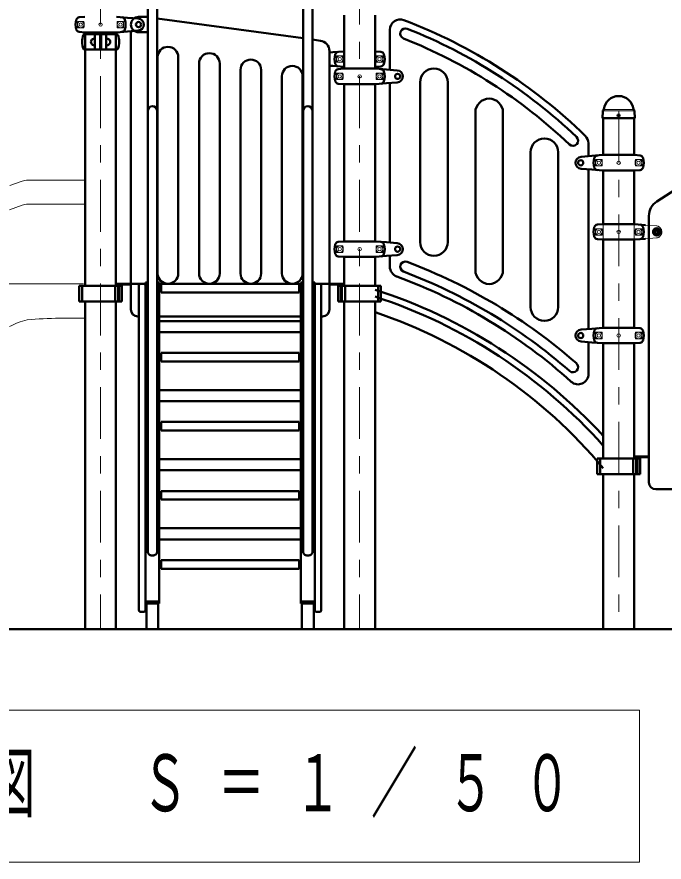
# Model space of a CAD drawing. Units: millimetres on the paper. Extents: x -385 to 0, y -599 to 267.
# Drawn here: x -273.09 to -235.61, y -150.66 to -101.73 of the extents above; entities that cross this region are included whole.
import ezdxf

# ---------------------------------------------------------------- set-up
doc = ezdxf.new("R2010")
doc.units = ezdxf.units.MM
doc.linetypes.add('USER1', pattern=[4.5, 2.5, -2])
doc.linetypes.add('USER2', pattern=[6, 3, -1, 1, -1])
doc.layers.add('LY_1', color=140, linetype='Continuous', lineweight=50)
doc.styles.add('ＭＳ ゴシック', font='')
doc.styles.get('ＭＳ ゴシック').set_extended_font_data('MS Gothic')

msp = doc.modelspace()

# ---------------------------------------------------------------- linework, layer by layer
at = {"layer": 'LY_1', "color": 7, "linetype": 'USER2', "lineweight": 13}
for p, q in [((-268.244, -87.164), (-268.244, -137.175)), ((-253.244, -87.164), (-253.244, -137.175)), ((-238.244, -107.164), (-238.244, -137.175))]:
    msp.add_line(p, q, dxfattribs=at)
at = {"layer": 'LY_1'}
for p, q in [((-265.516, -107.175), (-265.516, -96.675)), ((-264.972, -107.175), (-264.972, -96.674)), ((-256.516, -107.175), (-256.516, -96.674)), ((-255.972, -107.175), (-255.972, -96.675)), ((-269.164, -101.725), (-269.479, -101.752)), ((-267.324, -101.725), (-266.694, -101.78)), ((-266.044, -101.735), (-265.516, -101.735)), ((-254.135, -101.625), (-254.135, -104.724)), ((-252.353, -101.625), (-252.353, -104.724)), ((-266.694, -101.78), (-266.063, -101.826)), ((-256.516, -102.97), (-264.972, -101.816)), ((-269.164, -102.625), (-269.479, -102.597)), ((-269.166, -102.725), (-268.314, -102.725)), ((-269.164, -102.625), (-267.323, -102.625)), ((-269.135, -102.625), (-269.135, -117.239)), ((-267.321, -102.725), (-268.174, -102.725)), ((-267.353, -102.625), (-267.353, -117.239)), ((-267.324, -102.625), (-266.694, -102.569)), ((-266.694, -102.569), (-266.063, -102.523)), ((-266.044, -102.615), (-265.515, -102.615)), ((-251.494, -104.794), (-251.494, -102.472)), ((-268.569, -102.989), (-268.608, -102.988)), ((-268.569, -103.175), (-268.569, -102.745)), ((-268.569, -103.175), (-268.569, -103.605)), ((-268.274, -102.765), (-268.274, -103.585)), ((-268.214, -102.765), (-268.214, -103.585)), ((-267.918, -103.175), (-267.918, -102.745)), ((-267.918, -102.989), (-267.879, -102.988)), ((-267.918, -103.175), (-267.918, -103.605)), ((-266.494, -117.175), (-266.494, -102.754)), ((-255.512, -103.107), (-255.972, -103.044)), ((-269.164, -103.625), (-268.314, -103.625)), ((-268.569, -103.36), (-268.608, -103.362)), ((-267.321, -103.625), (-268.174, -103.625)), ((-267.918, -103.36), (-267.879, -103.362)), ((-254.994, -117.175), (-254.994, -103.701)), ((-264.944, -116.575), (-264.944, -104.063)), ((-263.744, -104.063), (-263.744, -116.575)), ((-254.794, -103.78), (-254.994, -103.794)), ((-254.164, -103.725), (-254.794, -103.78)), ((-254.135, -103.725), (-254.164, -103.725)), ((-252.324, -103.725), (-252.353, -103.725)), ((-252.324, -103.725), (-252.008, -103.752)), ((-262.544, -116.575), (-262.544, -104.43)), ((-261.344, -104.43), (-261.344, -116.575)), ((-254.794, -104.569), (-254.994, -104.555)), ((-254.164, -104.625), (-254.794, -104.569)), ((-254.135, -104.625), (-254.164, -104.625)), ((-252.324, -104.625), (-252.353, -104.625)), ((-252.324, -104.625), (-252.008, -104.597)), ((-260.144, -116.575), (-260.144, -104.797)), ((-258.944, -104.797), (-258.944, -116.575)), ((-257.744, -116.575), (-257.744, -105.164)), ((-256.544, -105.164), (-256.544, -116.575)), ((-254.164, -104.724), (-254.479, -104.751)), ((-254.164, -104.724), (-252.323, -104.724)), ((-252.324, -104.724), (-251.694, -104.779)), ((-251.694, -104.779), (-251.063, -104.825)), ((-254.164, -105.624), (-254.479, -105.596)), ((-254.164, -105.624), (-252.323, -105.624)), ((-254.135, -105.624), (-254.135, -114.724)), ((-252.353, -105.624), (-252.353, -114.724)), ((-252.324, -105.624), (-251.694, -105.569)), ((-251.694, -105.569), (-251.063, -105.522)), ((-251.494, -114.794), (-251.494, -105.554)), ((-249.744, -114.761), (-249.744, -105.518)), ((-248.144, -114.761), (-248.144, -105.518)), ((-239.14, -107.13), (-239.118, -107.108)), ((-237.347, -107.13), (-237.369, -107.108)), ((-265.516, -132.694), (-265.516, -107.175)), ((-264.972, -132.694), (-264.972, -107.175)), ((-256.516, -132.694), (-256.516, -107.175)), ((-255.972, -132.694), (-255.972, -107.175)), ((-246.544, -116.392), (-246.544, -107.261)), ((-244.944, -116.392), (-244.944, -107.261)), ((-239.172, -107.584), (-239.164, -107.188)), ((-239.172, -107.584), (-239.163, -107.594)), ((-237.324, -107.594), (-239.163, -107.594)), ((-239.135, -107.594), (-239.135, -109.724)), ((-237.353, -107.594), (-237.353, -109.724)), ((-237.324, -107.594), (-237.315, -107.584)), ((-237.315, -107.584), (-237.323, -107.188)), ((-239.994, -109.794), (-239.994, -109.044)), ((-243.344, -118.527), (-243.344, -109.567)), ((-241.744, -118.527), (-241.744, -109.567)), ((-239.794, -109.779), (-240.424, -109.825)), ((-239.164, -109.724), (-239.794, -109.779)), ((-237.324, -109.724), (-239.164, -109.724)), ((-237.324, -109.724), (-237.008, -109.751)), ((-239.794, -110.569), (-240.424, -110.522)), ((-239.994, -119.794), (-239.994, -110.554)), ((-239.164, -110.624), (-239.794, -110.569)), ((-237.324, -110.624), (-239.164, -110.624)), ((-239.135, -110.624), (-239.135, -113.725)), ((-237.353, -110.624), (-237.353, -113.725)), ((-237.324, -110.624), (-237.008, -110.596)), ((-236.038, -112.413), (-234.364, -111.327)), ((-236.494, -128.675), (-236.494, -113.243)), ((-239.164, -113.725), (-239.479, -113.752)), ((-239.164, -113.725), (-237.323, -113.725)), ((-237.324, -113.725), (-236.694, -113.78)), ((-236.124, -114.128), (-236.044, -114.082)), ((-236.124, -114.128), (-236.124, -114.221)), ((-236.124, -114.221), (-236.044, -114.267)), ((-236.044, -114.082), (-235.964, -114.128)), ((-236.044, -114.267), (-235.964, -114.221)), ((-235.964, -114.128), (-235.964, -114.221)), ((-254.164, -114.724), (-254.479, -114.751)), ((-254.164, -114.724), (-252.323, -114.724)), ((-252.324, -114.724), (-251.694, -114.779)), ((-251.694, -114.779), (-251.063, -114.825)), ((-239.164, -114.625), (-239.479, -114.597)), ((-239.164, -114.625), (-237.323, -114.625)), ((-239.135, -114.625), (-239.135, -119.724)), ((-237.353, -114.625), (-237.353, -119.724)), ((-237.324, -114.625), (-236.694, -114.569)), ((-254.164, -115.624), (-254.479, -115.596)), ((-254.164, -115.624), (-252.323, -115.624)), ((-254.135, -115.624), (-254.135, -117.239)), ((-252.353, -115.624), (-252.353, -117.239)), ((-252.324, -115.624), (-251.694, -115.569)), ((-251.694, -115.569), (-251.063, -115.522)), ((-251.494, -116.191), (-251.494, -115.554)), ((-269.48, -117.295), (-269.48, -118.195)), ((-267.007, -117.295), (-269.48, -117.295)), ((-269.314, -117.295), (-269.314, -118.195)), ((-267.409, -117.295), (-267.409, -118.195)), ((-267.353, -117.175), (-266.494, -117.175)), ((-267.353, -117.221), (-266.494, -117.221)), ((-267.222, -117.295), (-267.222, -118.195)), ((-267.163, -117.295), (-267.163, -118.195)), ((-267.007, -117.295), (-267.007, -118.195)), ((-266.494, -117.235), (-266.494, -118.675)), ((-265.644, -117.175), (-266.434, -117.175)), ((-266.024, -136.075), (-266.024, -117.275)), ((-265.644, -117.175), (-265.924, -117.175)), ((-265.644, -117.111), (-265.516, -117.111)), ((-265.644, -136.075), (-265.644, -117.111)), ((-264.972, -117.111), (-264.844, -117.111)), ((-264.844, -135.695), (-264.844, -117.111)), ((-256.644, -117.175), (-264.844, -117.175)), ((-264.744, -117.675), (-264.744, -117.175)), ((-256.744, -117.675), (-256.744, -117.175)), ((-256.516, -117.111), (-256.644, -117.111)), ((-256.644, -135.695), (-256.644, -117.111)), ((-255.844, -117.111), (-255.972, -117.111)), ((-255.844, -136.075), (-255.844, -117.111)), ((-255.844, -117.175), (-255.564, -117.175)), ((-255.054, -117.175), (-255.844, -117.175)), ((-255.464, -136.075), (-255.464, -117.275)), ((-254.135, -117.175), (-254.994, -117.175)), ((-254.135, -117.221), (-254.994, -117.221)), ((-254.994, -117.235), (-254.994, -118.675)), ((-254.48, -117.295), (-254.48, -118.195)), ((-254.48, -117.295), (-252.007, -117.295)), ((-254.324, -117.295), (-254.324, -118.195)), ((-254.265, -117.295), (-254.265, -118.195)), ((-254.078, -117.295), (-254.078, -118.195)), ((-252.174, -117.295), (-252.174, -118.195)), ((-252.007, -117.295), (-252.007, -118.195)), ((-260.744, -117.675), (-264.744, -117.675)), ((-260.744, -117.675), (-256.744, -117.675)), ((-267.007, -118.195), (-269.48, -118.195)), ((-269.135, -118.139), (-269.135, -137.175)), ((-267.353, -118.139), (-267.353, -137.175)), ((-254.48, -118.195), (-252.007, -118.195)), ((-254.135, -118.139), (-254.135, -137.175)), ((-252.353, -118.139), (-252.353, -137.175)), ((-266.024, -119.075), (-266.094, -119.075)), ((-260.744, -119.075), (-264.844, -119.075)), ((-264.844, -119.335), (-256.644, -119.335)), ((-260.744, -119.075), (-256.644, -119.075)), ((-255.464, -119.075), (-255.394, -119.075)), ((-239.794, -119.779), (-240.424, -119.825)), ((-239.164, -119.724), (-239.794, -119.779)), ((-237.324, -119.724), (-239.164, -119.724)), ((-237.324, -119.724), (-237.008, -119.751)), ((-264.844, -119.973), (-256.644, -119.973)), ((-239.794, -120.569), (-240.424, -120.522)), ((-239.994, -122.401), (-239.994, -120.554)), ((-239.164, -120.624), (-239.794, -120.569)), ((-237.324, -120.624), (-239.164, -120.624)), ((-239.135, -120.624), (-239.135, -127.239)), ((-237.353, -120.624), (-237.353, -127.239)), ((-237.324, -120.624), (-237.008, -120.596)), ((-260.744, -121.175), (-264.744, -121.175)), ((-264.744, -121.675), (-264.744, -121.175)), ((-260.744, -121.175), (-256.744, -121.175)), ((-256.744, -121.675), (-256.744, -121.175)), ((-260.744, -121.675), (-264.744, -121.675)), ((-260.744, -121.675), (-256.744, -121.675)), ((-264.844, -123.335), (-256.644, -123.335)), ((-264.844, -123.973), (-256.644, -123.973)), ((-260.744, -125.175), (-264.744, -125.175)), ((-264.744, -125.675), (-264.744, -125.175)), ((-260.744, -125.175), (-256.744, -125.175)), ((-256.744, -125.675), (-256.744, -125.175)), ((-260.744, -125.675), (-264.744, -125.675)), ((-260.744, -125.675), (-256.744, -125.675)), ((-237.353, -127.175), (-236.494, -127.175)), ((-264.844, -127.335), (-256.644, -127.335)), ((-237.007, -127.295), (-239.48, -127.295)), ((-239.48, -127.295), (-239.48, -128.195)), ((-239.314, -127.295), (-239.314, -128.195)), ((-237.409, -127.295), (-237.409, -128.195)), ((-237.353, -127.221), (-236.494, -127.221)), ((-237.222, -127.295), (-237.222, -128.195)), ((-237.163, -127.295), (-237.163, -128.195)), ((-237.007, -127.295), (-237.007, -128.195)), ((-264.844, -127.973), (-256.644, -127.973)), ((-239.135, -128.139), (-239.135, -137.175)), ((-237.353, -128.139), (-237.353, -137.175)), ((-237.007, -128.195), (-239.48, -128.195)), ((-236.094, -129.075), (-225.394, -129.075)), ((-260.744, -129.175), (-264.744, -129.175)), ((-264.744, -129.675), (-264.744, -129.175)), ((-260.744, -129.175), (-256.744, -129.175)), ((-256.744, -129.675), (-256.744, -129.175)), ((-260.744, -129.675), (-264.744, -129.675)), ((-260.744, -129.675), (-256.744, -129.675)), ((-264.844, -131.335), (-256.644, -131.335)), ((-264.844, -131.973), (-256.644, -131.973)), ((-260.744, -133.175), (-264.744, -133.175)), ((-264.744, -133.675), (-264.744, -133.175)), ((-260.744, -133.175), (-256.744, -133.175)), ((-256.744, -133.675), (-256.744, -133.175)), ((-260.744, -133.675), (-264.744, -133.675)), ((-260.744, -133.675), (-256.744, -133.675)), ((-265.644, -135.575), (-264.844, -135.575)), ((-265.644, -135.695), (-264.844, -135.695)), ((-265.584, -137.175), (-265.584, -135.695)), ((-264.904, -137.175), (-264.904, -135.695)), ((-255.844, -135.575), (-256.644, -135.575)), ((-255.844, -135.695), (-256.644, -135.695)), ((-256.584, -137.175), (-256.584, -135.695)), ((-255.904, -137.175), (-255.904, -135.695)), ((-265.924, -136.175), (-265.744, -136.175)), ((-255.564, -136.175), (-255.744, -136.175))]:
    msp.add_line(p, q, dxfattribs=at)
at = {"layer": 'LY_1', "color": 7, "lineweight": 13}
for p, q in [((-269.578, -102.359), (-269.578, -101.99)), ((-269.209, -101.99), (-269.578, -101.99)), ((-267.278, -101.99), (-266.909, -101.99)), ((-266.909, -102.359), (-266.909, -101.99)), ((-269.209, -102.359), (-269.578, -102.359)), ((-267.278, -102.359), (-266.909, -102.359)), ((-254.209, -103.99), (-254.578, -103.99)), ((-254.578, -104.359), (-254.578, -103.99)), ((-252.278, -103.99), (-251.909, -103.99)), ((-251.909, -104.359), (-251.909, -103.99)), ((-254.209, -104.359), (-254.578, -104.359)), ((-252.278, -104.359), (-251.909, -104.359)), ((-254.578, -105.359), (-254.578, -104.989)), ((-254.209, -104.989), (-254.578, -104.989)), ((-252.278, -104.989), (-251.909, -104.989)), ((-251.909, -105.359), (-251.909, -104.989)), ((-254.209, -105.359), (-254.578, -105.359)), ((-252.278, -105.359), (-251.909, -105.359)), ((-237.386, -107.094), (-239.098, -107.094)), ((-237.35, -107.164), (-239.137, -107.164)), ((-239.578, -110.359), (-239.578, -109.989)), ((-239.209, -109.989), (-239.578, -109.989)), ((-237.278, -109.989), (-236.909, -109.989)), ((-236.909, -110.359), (-236.909, -109.989)), ((-239.209, -110.359), (-239.578, -110.359)), ((-237.278, -110.359), (-236.909, -110.359)), ((-272.445, -111.175), (-269.135, -111.175)), ((-272.448, -112.575), (-269.135, -112.575)), ((-239.209, -113.99), (-239.578, -113.99)), ((-239.578, -114.359), (-239.578, -113.99)), ((-237.278, -113.99), (-236.909, -113.99)), ((-236.909, -114.359), (-236.909, -113.99)), ((-239.209, -114.359), (-239.578, -114.359)), ((-237.278, -114.359), (-236.909, -114.359)), ((-254.578, -115.359), (-254.578, -114.989)), ((-254.209, -114.989), (-254.578, -114.989)), ((-254.209, -115.359), (-254.578, -115.359)), ((-252.278, -114.989), (-251.909, -114.989)), ((-252.278, -115.359), (-251.909, -115.359)), ((-251.909, -115.359), (-251.909, -114.989)), ((-269.243, -117.175), (-319.907, -117.175)), ((-269.135, -119.175), (-270.624, -119.175)), ((-270.624, -119.175), (-269.135, -119.175)), ((-239.578, -120.359), (-239.578, -119.989)), ((-239.209, -119.989), (-239.578, -119.989)), ((-237.278, -119.989), (-236.909, -119.989)), ((-236.909, -120.359), (-236.909, -119.989)), ((-239.209, -120.359), (-239.578, -120.359)), ((-237.278, -120.359), (-236.909, -120.359)), ((-237.039, -141.856), (-293.839, -141.856)), ((-237.039, -150.656), (-237.039, -141.856)), ((-293.839, -150.656), (-237.039, -150.656))]:
    msp.add_line(p, q, dxfattribs=at)
at = {"layer": 'LY_1', "color": 7, "linetype": 'USER1', "lineweight": 13}
for p, q in [((-239.144, -113.745), (-239.144, -114.605)), ((-237.344, -113.745), (-237.344, -114.605)), ((-236.694, -113.78), (-236.063, -113.826)), ((-236.694, -114.569), (-236.063, -114.523))]:
    msp.add_line(p, q, dxfattribs=at)
at = {"layer": 'LY_1', "color": 7}
msp.add_line((-315.145, -137.175), (-199.457, -137.175), dxfattribs=at)
at = {"layer": 'LY_1', "color": 7, "lineweight": 13}
for points in [[(-272.792, -111.237), (-273.494, -111.497)], [(-273.518, -112.9), (-272.789, -112.635)]]:
    msp.add_lwpolyline(points, dxfattribs=at)
at = {"layer": 'LY_1'}
for points in [[(-264.972, -132.694), (-264.974, -132.723), (-264.981, -132.751), (-264.992, -132.778), (-265.008, -132.804), (-265.028, -132.828), (-265.051, -132.849), (-265.078, -132.868), (-265.108, -132.884), (-265.139, -132.897), (-265.173, -132.906), (-265.208, -132.912), (-265.244, -132.913), (-265.279, -132.912), (-265.314, -132.906), (-265.348, -132.897), (-265.38, -132.884), (-265.409, -132.868), (-265.436, -132.849), (-265.459, -132.828), (-265.479, -132.804), (-265.495, -132.778), (-265.506, -132.751), (-265.513, -132.723), (-265.516, -132.694)], [(-256.516, -132.694), (-256.513, -132.723), (-256.506, -132.751), (-256.495, -132.778), (-256.479, -132.804), (-256.459, -132.828), (-256.436, -132.849), (-256.409, -132.868), (-256.38, -132.884), (-256.348, -132.897), (-256.314, -132.906), (-256.279, -132.912), (-256.244, -132.913), (-256.208, -132.912), (-256.173, -132.906), (-256.139, -132.897), (-256.108, -132.884), (-256.078, -132.868), (-256.051, -132.849), (-256.028, -132.828), (-256.008, -132.804), (-255.992, -132.778), (-255.981, -132.751), (-255.974, -132.723), (-255.972, -132.694)]]:
    msp.add_lwpolyline(points, dxfattribs=at)
at = {"layer": 'LY_1', "color": 7, "lineweight": 13}
for centre, radius in [((-269.394, -102.175), 0.185), ((-269.394, -102.175), 0.1), ((-268.244, -102.175), 0.1), ((-267.094, -102.175), 0.185), ((-267.094, -102.175), 0.1), ((-254.394, -104.175), 0.185), ((-254.394, -104.175), 0.1), ((-252.094, -104.175), 0.185), ((-252.094, -104.175), 0.1), ((-254.394, -105.174), 0.185), ((-254.394, -105.174), 0.1), ((-253.244, -105.174), 0.1), ((-252.094, -105.174), 0.185), ((-252.094, -105.174), 0.1), ((-239.394, -110.174), 0.185), ((-239.394, -110.174), 0.1), ((-238.244, -110.174), 0.1), ((-237.094, -110.174), 0.185), ((-237.094, -110.174), 0.1), ((-239.394, -114.175), 0.185), ((-237.094, -114.175), 0.185), ((-236.044, -114.175), 0.24), ((-239.394, -114.175), 0.1), ((-238.244, -114.175), 0.1), ((-237.094, -114.175), 0.1), ((-236.044, -114.175), 0.11), ((-254.394, -115.174), 0.185), ((-254.394, -115.174), 0.1), ((-253.244, -115.174), 0.1), ((-252.094, -115.174), 0.185), ((-252.094, -115.174), 0.1), ((-239.394, -120.174), 0.185), ((-239.394, -120.174), 0.1), ((-238.244, -120.174), 0.1), ((-237.094, -120.174), 0.185), ((-237.094, -120.174), 0.1)]:
    msp.add_circle(centre, radius, dxfattribs=at)
at = {"layer": 'LY_1'}
for centre, radius in [((-266.044, -102.175), 0.15), ((-251.044, -105.174), 0.15), ((-238.244, -107.434), 0.06), ((-240.444, -110.174), 0.15), ((-236.044, -114.175), 0.21), ((-251.044, -115.174), 0.15), ((-240.444, -120.174), 0.15)]:
    msp.add_circle(centre, radius, dxfattribs=at)
at = {"layer": 'LY_1', "color": 7, "linetype": 'USER1', "lineweight": 13}
for radius in [0.15, 0.125]:
    msp.add_circle((-236.044, -114.175), radius, dxfattribs=at)
at = {"layer": 'LY_1'}
for centre, radius, start, end in [((-269.462, -101.951), 0.2, 95, 163.8038), ((-267.025, -101.951), 0.2, 16.1962, 85), ((-266.044, -102.175), 0.44, 90, 270), ((-268.694, -102.175), 1, 163.8038, 196.1962), ((-267.794, -102.175), 1, 343.8037, 16.1962), ((-266.093, -102.175), 0.35, 275, 85), ((-250.894, -102.472), 0.6, 69.0534, 180), ((-261.761, -130.863), 31, 45.8681, 69.0534), ((-269.462, -102.398), 0.2, 196.1962, 265), ((-269.166, -102.805), 0.08, 90, 159.1971), ((-268.549, -102.745), 0.02, 90, 180), ((-268.314, -102.765), 0.04, 0, 90), ((-268.174, -102.765), 0.04, 90, 180), ((-267.938, -102.745), 0.02, 0, 90), ((-267.321, -102.805), 0.08, 20.8029, 90), ((-267.025, -102.398), 0.2, 275, 343.8037), ((-265.494, -102.754), 1, 168.2228, 180), ((-250.594, -102.696), 0.3, 68.3721, 248.3721), ((-261.761, -130.863), 30.6, 46.4719, 68.3721), ((-268.192, -103.175), 1.122, 159.1971, 200.8029), ((-268.615, -103.175), 0.187, 88, 272), ((-267.872, -103.175), 0.187, 268, 92), ((-268.295, -103.175), 1.122, 339.1971, 20.8029), ((-255.594, -103.701), 0.6, 0, 82.5315), ((-261.761, -130.863), 30, 46.4719, 68.3721), ((-269.166, -103.545), 0.08, 200.8029, 270), ((-268.549, -103.605), 0.02, 180, 270), ((-268.314, -103.585), 0.04, 270, 0), ((-268.174, -103.585), 0.04, 180, 270), ((-267.938, -103.605), 0.02, 270, 0), ((-267.321, -103.545), 0.08, 270, 339.1971), ((-264.344, -104.063), 0.6, 0, 180), ((-261.944, -104.43), 0.6, 0, 180), ((-259.544, -104.797), 0.6, 0, 180), ((-253.694, -104.175), 1, 163.8038, 196.1962), ((-254.462, -103.951), 0.2, 95, 163.8038), ((-252.025, -103.951), 0.2, 16.1962, 85), ((-252.794, -104.175), 1, 343.8037, 16.1962), ((-257.144, -105.164), 0.6, 0, 180), ((-254.462, -104.398), 0.2, 196.1962, 265), ((-252.025, -104.398), 0.2, 275, 343.8037), ((-253.694, -105.174), 1, 163.8038, 196.1962), ((-254.462, -104.951), 0.2, 95, 163.8038), ((-252.025, -104.951), 0.2, 16.1962, 85), ((-252.794, -105.174), 1, 343.8037, 16.1962), ((-251.093, -105.174), 0.35, 275, 85), ((-248.944, -105.518), 0.8, 0, 180), ((-254.462, -105.397), 0.2, 196.1962, 265), ((-252.025, -105.397), 0.2, 275, 343.8037), ((-245.744, -107.261), 0.8, 0, 180), ((-238.244, -107.175), 0.864, 90, 173.3676), ((-238.244, -107.175), 0.864, 6.6324, 90), ((-265.244, -107.175), 0.272, 0, 180), ((-256.244, -107.175), 0.272, 0, 180), ((-239.08, -107.189), 0.084, 135, 178.996), ((-239.157, -107.068), 0.056, 315, 353.3676), ((-237.33, -107.068), 0.056, 186.6324, 225), ((-237.407, -107.189), 0.084, 1.0039, 45), ((-240.594, -109.044), 0.6, 0, 45.8681), ((-242.544, -109.567), 0.8, 0, 180), ((-240.894, -108.894), 0.3, 226.4719, 46.4719), ((-240.394, -110.174), 0.35, 95, 265), ((-238.694, -110.174), 1, 163.8038, 196.1962), ((-239.462, -109.951), 0.2, 95, 163.8038), ((-237.025, -109.951), 0.2, 16.1962, 85), ((-237.794, -110.174), 1, 343.8037, 16.1962), ((-239.462, -110.397), 0.2, 196.1962, 265), ((-237.025, -110.397), 0.2, 275, 343.8037), ((-235.494, -113.252), 1, 123, 180), ((-238.694, -114.175), 1, 163.8038, 196.1962), ((-239.462, -113.951), 0.2, 95, 163.8038), ((-237.025, -113.951), 0.2, 16.1962, 85), ((-237.794, -114.175), 1, 343.8037, 16.1962), ((-239.462, -114.398), 0.2, 196.1962, 265), ((-237.025, -114.398), 0.2, 275, 343.8037), ((-253.694, -115.174), 1, 163.8038, 196.1962), ((-254.462, -114.951), 0.2, 95, 163.8038), ((-252.025, -114.951), 0.2, 16.1962, 85), ((-252.794, -115.174), 1, 343.8037, 16.1962), ((-251.093, -115.174), 0.35, 275, 85), ((-248.944, -114.761), 0.8, 180, 0), ((-254.462, -115.397), 0.2, 196.1962, 265), ((-252.025, -115.397), 0.2, 275, 343.8037), ((-250.594, -116.195), 0.3, 69.3719, 249.3719), ((-261.761, -145.863), 32, 48.8301, 69.3719), ((-250.894, -116.191), 0.6, 180, 249.884), ((-245.744, -116.392), 0.8, 180, 0), ((-264.344, -116.575), 0.6, 180, 0), ((-261.944, -116.575), 0.6, 180, 0), ((-259.544, -116.575), 0.6, 180, 0), ((-257.144, -116.575), 0.6, 180, 0), ((-261.761, -145.863), 31, 47.9429, 69.884), ((-261.761, -145.863), 31.4, 48.8301, 69.3719), ((-266.434, -117.235), 0.06, 90, 180), ((-265.924, -117.275), 0.1, 90, 180), ((-265.744, -117.275), 0.1, 0, 90), ((-255.744, -117.275), 0.1, 90, 180), ((-255.564, -117.275), 0.1, 0, 90), ((-255.054, -117.235), 0.06, 0, 90), ((-261.81, -146.839), 30.807, 42.6028, 72.1212), ((-261.81, -146.839), 30.427, 41.8189, 71.8902), ((-266.094, -118.675), 0.4, 180, 270), ((-255.394, -118.675), 0.4, 270, 0), ((-261.81, -146.839), 29.573, 39.9346, 71.3482), ((-242.544, -118.527), 0.8, 180, 0), ((-240.394, -120.174), 0.35, 95, 265), ((-239.462, -119.951), 0.2, 95, 163.8038), ((-237.025, -119.951), 0.2, 16.1962, 85), ((-238.694, -120.174), 1, 163.8038, 196.1962), ((-237.794, -120.174), 1, 343.8037, 16.1962), ((-239.462, -120.397), 0.2, 196.1962, 265), ((-237.025, -120.397), 0.2, 275, 343.8037), ((-240.894, -122.001), 0.3, 228.8301, 48.8301), ((-240.594, -122.401), 0.6, 227.9429, 0), ((-236.094, -128.675), 0.4, 180, 270), ((-265.924, -136.075), 0.1, 180, 270), ((-265.744, -136.075), 0.1, 270, 0), ((-255.744, -136.075), 0.1, 180, 270), ((-255.564, -136.075), 0.1, 270, 0)]:
    msp.add_arc(centre, radius, start, end, dxfattribs=at)
at = {"layer": 'LY_1', "color": 7, "lineweight": 13}
for centre, radius, start, end in [((-271.769, -102.175), 2.567, 355.8705, 4.1295), ((-264.718, -102.175), 2.567, 175.8705, 184.1295), ((-256.769, -104.175), 2.567, 355.8705, 4.1295), ((-249.718, -104.175), 2.567, 175.8705, 184.1295), ((-256.769, -105.174), 2.567, 355.8705, 4.1295), ((-249.718, -105.174), 2.567, 175.8705, 184.1295), ((-241.769, -110.174), 2.567, 355.8705, 4.1295), ((-234.718, -110.174), 2.567, 175.8705, 184.1295), ((-272.445, -112.175), 1, 90, 110.3051), ((-272.448, -113.575), 1, 90, 109.9642), ((-241.769, -114.175), 2.567, 355.8705, 4.1295), ((-234.718, -114.175), 2.567, 175.8705, 184.1295), ((-256.769, -115.174), 2.567, 355.8705, 4.1295), ((-249.718, -115.174), 2.567, 175.8705, 184.1295), ((-271.62, -123.175), 4, 102.7234, 118.2452), ((-270.624, -137.175), 18, 90, 95.9883), ((-241.769, -120.174), 2.567, 355.8705, 4.1295), ((-234.718, -120.174), 2.567, 175.8705, 184.1295)]:
    msp.add_arc(centre, radius, start, end, dxfattribs=at)
at = {"layer": 'LY_1', "color": 7, "linetype": 'USER1', "lineweight": 13}
for centre, radius, start, end in [((-237.324, -113.745), 0.02, 88.0111, 180), ((-236.093, -114.175), 0.35, 275, 85), ((-237.324, -114.605), 0.02, 180, 270)]:
    msp.add_arc(centre, radius, start, end, dxfattribs=at)

# ---------------------------------------------------------------- texts
at = {"layer": 'LY_1', "color": 7, "insert": (-292.439, -146.256), "char_height": 3.299, "attachment_point": 4, "style": 'ＭＳ ゴシック'}
msp.add_mtext('\\T1.64;\\W0.6;Ｃ視立面図\u3000Ｓ＝１／５０', dxfattribs=at)

doc.saveas('drawing.dxf')
